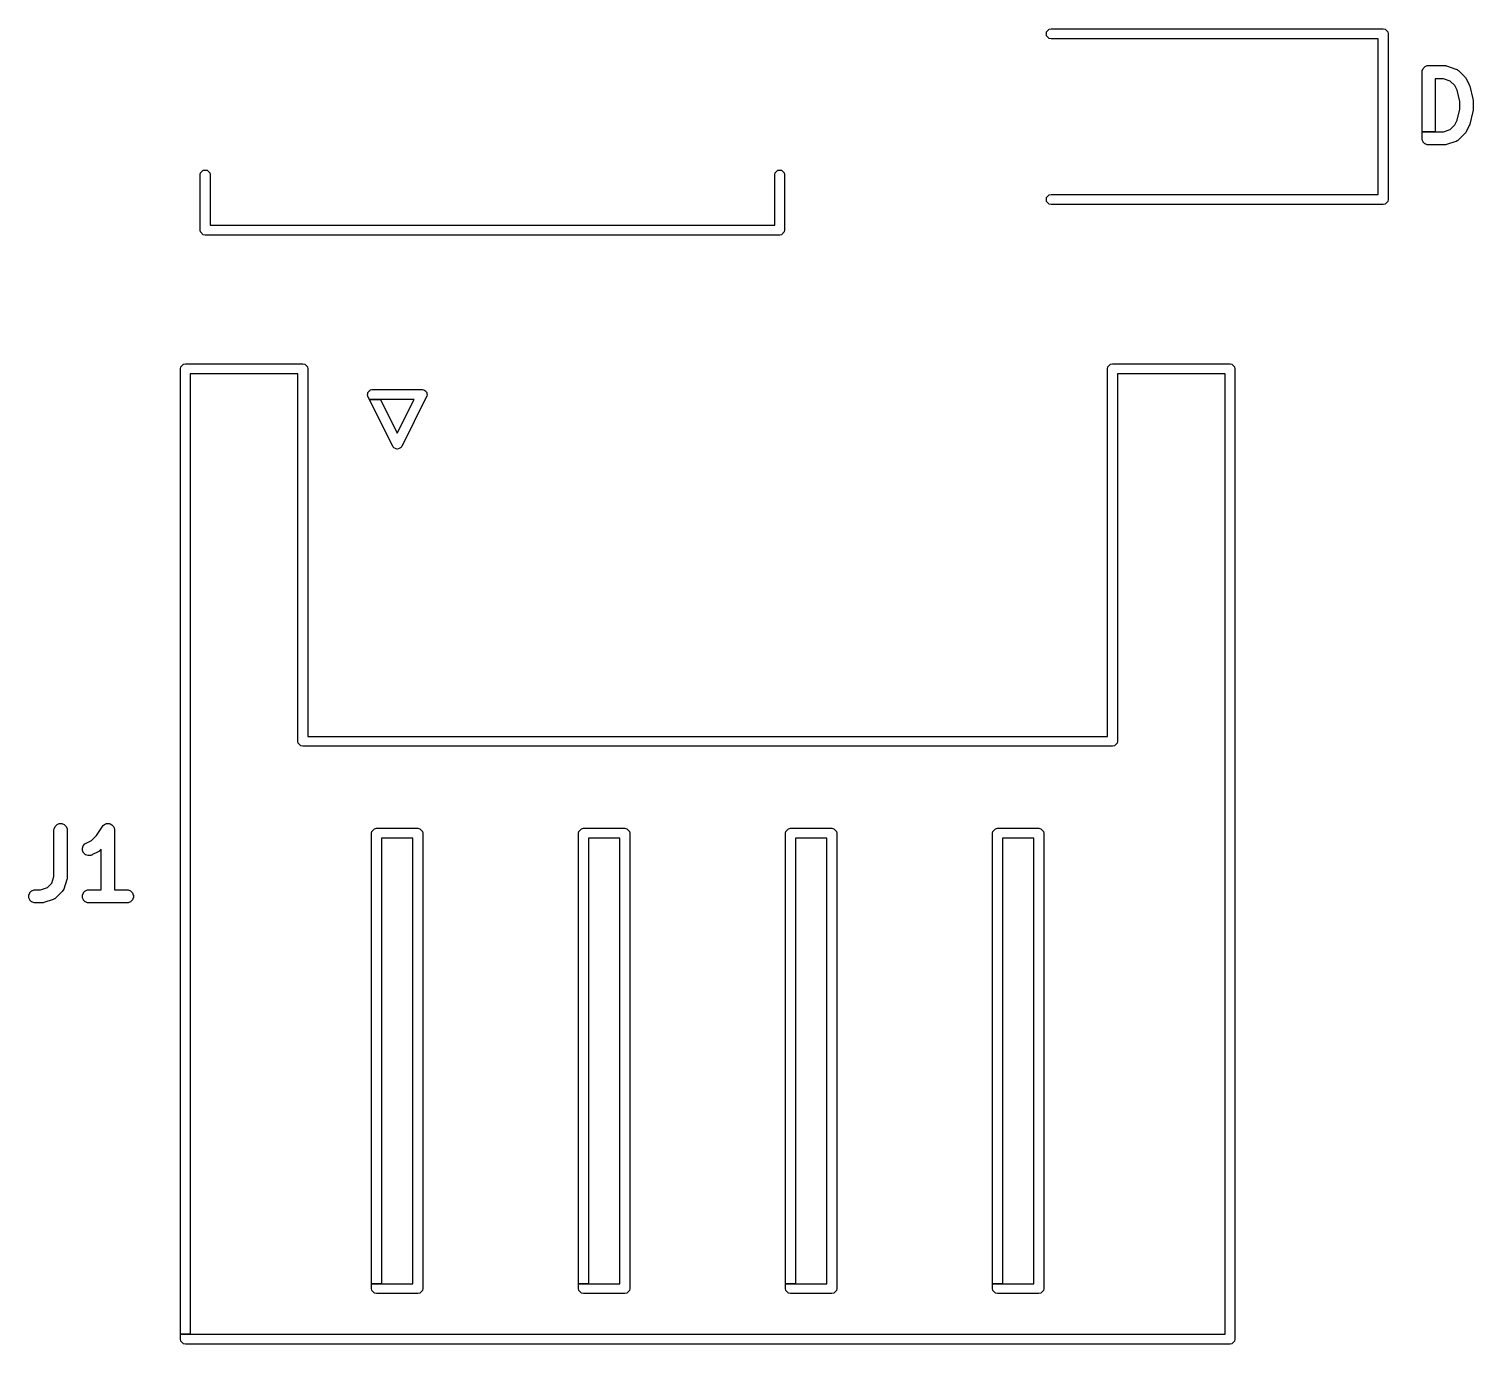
# Model space of a CAD drawing. Extents: x 125.7 to 173.8, y -124.1 to -88.3.
# Drawn here: x 141.8 to 159.25, y -124.12 to -108.24 of the extents above; entities that cross this region are included whole.
import ezdxf

# ---------------------------------------------------------------- set-up
doc = ezdxf.new("R2010")
doc.units = 0
doc.layers.add('BLACK', color=7, linetype='CONTINUOUS')

msp = doc.modelspace()

# ---------------------------------------------------------------- linework, layer by layer
at = {"layer": 'BLACK', "linetype": 'CONTINUOUS'}
for p, q in [((154.094567, -108.277039), (154.127039, -108.244567)), ((154.094567, -108.322961), (154.094567, -108.277039)), ((154.127039, -108.355433), (154.094567, -108.322961)), ((154.127039, -108.244567), (154.15, -108.24)), ((154.15, -108.24), (158.16, -108.24)), ((158.16, -108.24), (158.182961, -108.244567)), ((158.182961, -108.244567), (158.215433, -108.277039)), ((158.215433, -108.277039), (158.22, -108.3)), ((158.22, -108.3), (158.22, -110.3)), ((154.15, -108.36), (154.127039, -108.355433)), ((158.1, -108.36), (154.15, -108.36)), ((158.1, -110.24), (158.1, -108.36)), ((158.665943, -108.695316), (158.692979, -108.684117)), ((158.692979, -108.684117), (158.694402, -108.68376)), ((158.694402, -108.68376), (158.709034, -108.682319)), ((158.709034, -108.682319), (158.709524, -108.682295)), ((158.709524, -108.682295), (158.9, -108.682295)), ((158.9, -108.682295), (158.90049, -108.682319)), ((158.90049, -108.682319), (158.907476, -108.683006)), ((158.907476, -108.683006), (158.909026, -108.682897)), ((158.909026, -108.682897), (158.910488, -108.683008)), ((158.910488, -108.683008), (158.91278, -108.683528)), ((158.91278, -108.683528), (158.915123, -108.68376)), ((158.915123, -108.68376), (158.916545, -108.684116)), ((158.916545, -108.684116), (158.917989, -108.684713)), ((158.917989, -108.684713), (158.924826, -108.686269)), ((158.924826, -108.686269), (158.925298, -108.686401)), ((158.925298, -108.686401), (159.039584, -108.724496)), ((158.629524, -108.762295), (158.629548, -108.761805)), ((158.629524, -109.482295), (158.629524, -108.762295)), ((158.629548, -108.761805), (158.630989, -108.747173)), ((158.630989, -108.747173), (158.631346, -108.74575)), ((158.631346, -108.74575), (158.642545, -108.718714)), ((158.642545, -108.718714), (158.643628, -108.717091)), ((158.643628, -108.717091), (158.66432, -108.696399)), ((158.66432, -108.696399), (158.665943, -108.695316)), ((158.88702, -108.842295), (158.789524, -108.842295)), ((158.789524, -108.842295), (158.789524, -109.482295)), ((158.971069, -108.870311), (158.88702, -108.842295)), ((159.039584, -108.724496), (159.040041, -108.724673)), ((159.040041, -108.724673), (159.053466, -108.730667)), ((159.053466, -108.730667), (159.054704, -108.731456)), ((159.054704, -108.731456), (159.056125, -108.732689)), ((159.056125, -108.732689), (159.057868, -108.733411)), ((159.057868, -108.733411), (159.059126, -108.734165)), ((159.059126, -108.734165), (159.070491, -108.743492)), ((159.070491, -108.743492), (159.070855, -108.743821)), ((159.070855, -108.743821), (159.147045, -108.820011)), ((159.147045, -108.820011), (159.147374, -108.820375)), ((159.147374, -108.820375), (159.151826, -108.825799)), ((159.151826, -108.825799), (159.153003, -108.82682)), ((159.153003, -108.82682), (159.153957, -108.827932)), ((159.153957, -108.827932), (159.155208, -108.829919)), ((159.155208, -108.829919), (159.156702, -108.83174)), ((159.156702, -108.83174), (159.157457, -108.833)), ((159.157457, -108.833), (159.158053, -108.83444)), ((159.158053, -108.83444), (159.161789, -108.840375)), ((159.161789, -108.840375), (159.16203, -108.840803)), ((159.16203, -108.840803), (159.200125, -108.916994)), ((159.024728, -108.92397), (158.971069, -108.870311)), ((159.053087, -108.980688), (159.024728, -108.92397)), ((159.086667, -109.115004), (159.053087, -108.980688)), ((159.200125, -108.916994), (159.200323, -108.917443)), ((159.200323, -108.917443), (159.200547, -108.918029)), ((159.200547, -108.918029), (159.201093, -108.919052)), ((159.201093, -108.919052), (159.203265, -108.925132)), ((159.203265, -108.925132), (159.205578, -108.931175)), ((159.205578, -108.931175), (159.205828, -108.932304)), ((159.205828, -108.932304), (159.20604, -108.932897)), ((159.20604, -108.932897), (159.206183, -108.933367)), ((159.206183, -108.933367), (159.244279, -109.085749)), ((159.053087, -109.343899), (159.086667, -109.209584)), ((159.086667, -109.209584), (159.086667, -109.115004)), ((159.244279, -109.085749), (159.244374, -109.086231)), ((159.244374, -109.086231), (159.244658, -109.088154)), ((159.244658, -109.088154), (159.244846, -109.088608)), ((159.244846, -109.088608), (159.245202, -109.090031)), ((159.245202, -109.090031), (159.245732, -109.095422)), ((159.245732, -109.095422), (159.246524, -109.100774)), ((159.246523, -109.102244), (159.246451, -109.102721)), ((159.246451, -109.102721), (159.246643, -109.104661)), ((159.246524, -109.100774), (159.246523, -109.102244)), ((159.246643, -109.104661), (159.246667, -109.105152)), ((159.246667, -109.105152), (159.246667, -109.219438)), ((159.024728, -109.400618), (159.053087, -109.343899)), ((159.244279, -109.238841), (159.206183, -109.391223)), ((159.244374, -109.238359), (159.244279, -109.238841)), ((159.244658, -109.236434), (159.244374, -109.238359)), ((159.244845, -109.235984), (159.244658, -109.236434)), ((159.245202, -109.234559), (159.244845, -109.235984)), ((159.245732, -109.229166), (159.245202, -109.234559)), ((159.246524, -109.223816), (159.245732, -109.229166)), ((159.246643, -109.219929), (159.246451, -109.221868)), ((159.246451, -109.221868), (159.246523, -109.222347)), ((159.246523, -109.222347), (159.246524, -109.223816)), ((159.246667, -109.219438), (159.246643, -109.219929)), ((158.629524, -109.562295), (158.629524, -109.482295)), ((158.629524, -109.482295), (158.789524, -109.482295)), ((158.789524, -109.482295), (158.629524, -109.482295)), ((158.629548, -109.562785), (158.629524, -109.562295)), ((158.630989, -109.577416), (158.629548, -109.562785)), ((158.789524, -109.482295), (158.88702, -109.482295)), ((158.88702, -109.482295), (158.971067, -109.454279)), ((158.971067, -109.454279), (159.024728, -109.400618)), ((159.147046, -109.504577), (159.070855, -109.580769)), ((159.147375, -109.504213), (159.147046, -109.504577)), ((159.151822, -109.498792), (159.147375, -109.504213)), ((159.153, -109.497772), (159.151822, -109.498792)), ((159.153958, -109.496655), (159.153, -109.497772)), ((159.155209, -109.494664), (159.153958, -109.496655)), ((159.156701, -109.492849), (159.155209, -109.494664)), ((159.157457, -109.491587), (159.156701, -109.492849)), ((159.15805, -109.490151), (159.157457, -109.491587)), ((159.161789, -109.484214), (159.15805, -109.490151)), ((159.16203, -109.483786), (159.161789, -109.484214)), ((159.200125, -109.407596), (159.16203, -109.483786)), ((159.200323, -109.407145), (159.200125, -109.407596)), ((159.200546, -109.40656), (159.200323, -109.407145)), ((159.201094, -109.405537), (159.200546, -109.40656)), ((159.203275, -109.399431), (159.201094, -109.405537)), ((159.205578, -109.393415), (159.203275, -109.399431)), ((159.205828, -109.392286), (159.205578, -109.393415)), ((159.20604, -109.391694), (159.205828, -109.392286)), ((159.206183, -109.391223), (159.20604, -109.391694)), ((158.63106, -109.577408), (158.630989, -109.577416)), ((158.631346, -109.57884), (158.63106, -109.577408)), ((158.642545, -109.605876), (158.631346, -109.57884)), ((158.643628, -109.607499), (158.642545, -109.605876)), ((158.66432, -109.628191), (158.643628, -109.607499)), ((158.665943, -109.629274), (158.66432, -109.628191)), ((158.692979, -109.640473), (158.665943, -109.629274)), ((158.694402, -109.64083), (158.692979, -109.640473)), ((158.709034, -109.642271), (158.694402, -109.64083)), ((158.709524, -109.642295), (158.709034, -109.642271)), ((158.9, -109.642295), (158.709524, -109.642295)), ((158.900491, -109.642271), (158.9, -109.642295)), ((158.907475, -109.641582), (158.900491, -109.642271)), ((158.909024, -109.641693), (158.907475, -109.641582)), ((158.910489, -109.641581), (158.909024, -109.641693)), ((158.912776, -109.64106), (158.910489, -109.641581)), ((158.915121, -109.64083), (158.912776, -109.64106)), ((158.916547, -109.640473), (158.915121, -109.64083)), ((158.917985, -109.639876), (158.916547, -109.640473)), ((158.924825, -109.638322), (158.917985, -109.639876)), ((158.925298, -109.638189), (158.924825, -109.638322)), ((159.039584, -109.600094), (158.925298, -109.638189)), ((159.040041, -109.599917), (159.039584, -109.600094)), ((159.053466, -109.593923), (159.040041, -109.599917)), ((159.054705, -109.593133), (159.053466, -109.593923)), ((159.056125, -109.5919), (159.054705, -109.593133)), ((159.057866, -109.59118), (159.056125, -109.5919)), ((159.059126, -109.590425), (159.057866, -109.59118)), ((159.070491, -109.581098), (159.059126, -109.590425)), ((159.070855, -109.580769), (159.070491, -109.581098)), ((143.87, -110), (143.874567, -109.977039)), ((143.87, -110.67), (143.87, -110)), ((143.874567, -109.977039), (143.907039, -109.944567)), ((143.907039, -109.944567), (143.952961, -109.944567)), ((143.952961, -109.944567), (143.985433, -109.977039)), ((143.985433, -109.977039), (143.99, -110)), ((143.99, -110), (143.99, -110.61)), ((150.81, -110), (150.814567, -109.977039)), ((150.81, -110.61), (150.81, -110)), ((150.814567, -109.977039), (150.847039, -109.944567)), ((150.847039, -109.944567), (150.892961, -109.944567)), ((150.892961, -109.944567), (150.925433, -109.977039)), ((150.925433, -109.977039), (150.93, -110)), ((150.93, -110), (150.93, -110.67)), ((154.094567, -110.277039), (154.127039, -110.244567)), ((154.127039, -110.244567), (154.15, -110.24)), ((154.15, -110.24), (158.1, -110.24)), ((154.094567, -110.322961), (154.094567, -110.277039)), ((154.127039, -110.355433), (154.094567, -110.322961)), ((154.15, -110.36), (154.127039, -110.355433)), ((158.16, -110.36), (154.15, -110.36)), ((158.182961, -110.355433), (158.16, -110.36)), ((158.215433, -110.322961), (158.182961, -110.355433)), ((158.22, -110.3), (158.215433, -110.322961)), ((143.99, -110.61), (150.81, -110.61)), ((143.874567, -110.692961), (143.87, -110.67)), ((143.907039, -110.725433), (143.874567, -110.692961)), ((143.93, -110.73), (143.907039, -110.725433)), ((150.87, -110.73), (143.93, -110.73)), ((150.892961, -110.725433), (150.87, -110.73)), ((150.925433, -110.692961), (150.892961, -110.725433)), ((150.93, -110.67), (150.925433, -110.692961)), ((143.63, -112.345), (143.634567, -112.322039)), ((143.63, -124.005), (143.63, -112.345)), ((143.634567, -112.322039), (143.667039, -112.289567)), ((143.667039, -112.289567), (143.69, -112.285)), ((143.69, -112.285), (145.11, -112.285)), ((145.11, -112.285), (145.132961, -112.289567)), ((145.132961, -112.289567), (145.165433, -112.322039)), ((145.165433, -112.322039), (145.17, -112.345)), ((145.17, -112.345), (145.17, -116.785)), ((154.83, -112.345), (154.834567, -112.322039)), ((154.83, -116.785), (154.83, -112.345)), ((154.834567, -112.322039), (154.867039, -112.289567)), ((154.867039, -112.289567), (154.89, -112.285)), ((154.89, -112.285), (156.31, -112.285)), ((156.31, -112.285), (156.332961, -112.289567)), ((156.332961, -112.289567), (156.365433, -112.322039)), ((156.365433, -112.322039), (156.37, -112.345)), ((156.37, -112.345), (156.37, -124.065)), ((145.05, -112.405), (143.75, -112.405)), ((143.75, -112.405), (143.75, -124.005)), ((145.05, -116.845), (145.05, -112.405)), ((156.25, -112.405), (154.95, -112.405)), ((154.95, -112.405), (154.95, -116.845)), ((156.25, -124.005), (156.25, -112.405)), ((145.890151, -112.659253), (145.894567, -112.646005)), ((145.894567, -112.67538), (145.890151, -112.659253)), ((145.894567, -112.632039), (145.90155, -112.625055)), ((145.894567, -112.646005), (145.894567, -112.632039)), ((145.894567, -112.677961), (145.894567, -112.67538)), ((145.89554, -112.678934), (145.894567, -112.677961)), ((145.896334, -112.681833), (145.89554, -112.678934)), ((145.912918, -112.715), (145.896334, -112.681833)), ((145.90155, -112.625055), (145.904673, -112.615688)), ((145.904673, -112.615688), (145.917163, -112.609443)), ((145.917163, -112.609443), (145.927039, -112.599567)), ((145.927039, -112.599567), (145.943439, -112.596304)), ((145.943439, -112.596304), (145.945747, -112.595151)), ((145.945747, -112.595151), (145.947052, -112.595586)), ((145.947052, -112.595586), (145.95, -112.595)), ((145.95, -112.595), (146.55, -112.595)), ((146.603665, -112.681833), (146.303666, -113.281833)), ((146.55, -112.595), (146.552947, -112.595586)), ((146.552947, -112.595586), (146.554253, -112.595151)), ((146.554253, -112.595151), (146.55656, -112.596304)), ((146.55656, -112.596304), (146.572961, -112.599567)), ((146.572961, -112.599567), (146.582837, -112.609443)), ((146.582837, -112.609443), (146.595327, -112.615688)), ((146.595327, -112.615688), (146.598449, -112.625055)), ((146.598449, -112.625055), (146.605433, -112.632039)), ((146.604458, -112.678935), (146.603665, -112.681833)), ((146.605433, -112.677961), (146.604458, -112.678935)), ((146.605433, -112.632039), (146.605433, -112.646006)), ((146.605433, -112.646006), (146.609849, -112.659254)), ((146.609849, -112.659254), (146.605433, -112.675377)), ((146.605433, -112.675377), (146.605433, -112.677961)), ((146.196334, -113.281832), (145.912918, -112.715)), ((145.912918, -112.715), (146.047082, -112.715)), ((146.047082, -112.715), (145.912918, -112.715)), ((146.047082, -112.715), (146.249999, -113.120835)), ((146.452918, -112.715), (146.047082, -112.715)), ((146.249999, -113.120835), (146.452918, -112.715)), ((146.203659, -113.29127), (146.196334, -113.281832)), ((146.204673, -113.294312), (146.203659, -113.29127)), ((146.206873, -113.295412), (146.204673, -113.294312)), ((146.210688, -113.300327), (146.206873, -113.295412)), ((146.228733, -113.306342), (146.210688, -113.300327)), ((146.245747, -113.314849), (146.228733, -113.306342)), ((146.25, -113.313431), (146.245747, -113.314849)), ((146.254253, -113.314849), (146.25, -113.313431)), ((146.271266, -113.306342), (146.254253, -113.314849)), ((146.289312, -113.300327), (146.271266, -113.306342)), ((146.293126, -113.295412), (146.289312, -113.300327)), ((146.295327, -113.294312), (146.293126, -113.295412)), ((146.29634, -113.291271), (146.295327, -113.294312)), ((146.303666, -113.281833), (146.29634, -113.291271)), ((145.054567, -116.867961), (145.05, -116.845)), ((145.087039, -116.900433), (145.054567, -116.867961)), ((145.17, -116.785), (150, -116.785)), ((150, -116.785), (154.83, -116.785)), ((154.945433, -116.867961), (154.912961, -116.900433)), ((154.95, -116.845), (154.945433, -116.867961)), ((145.11, -116.905), (145.087039, -116.900433)), ((150, -116.905), (145.11, -116.905)), ((154.89, -116.905), (150, -116.905)), ((154.912961, -116.900433), (154.89, -116.905)), ((142.103333, -117.917295), (142.103357, -117.916805)), ((142.103333, -118.475742), (142.103333, -117.917295)), ((142.103357, -117.916805), (142.104798, -117.902173)), ((142.104798, -117.902173), (142.105155, -117.90075)), ((142.105155, -117.90075), (142.116354, -117.873714)), ((142.116354, -117.873714), (142.117437, -117.872091)), ((142.117437, -117.872091), (142.138129, -117.851399)), ((142.138129, -117.851399), (142.139752, -117.850316)), ((142.139752, -117.850316), (142.166788, -117.839117)), ((142.166788, -117.839117), (142.168701, -117.838736)), ((142.168701, -117.838736), (142.197965, -117.838736)), ((142.197965, -117.838736), (142.199878, -117.839117)), ((142.199878, -117.839117), (142.226914, -117.850316)), ((142.226914, -117.850316), (142.228537, -117.851399)), ((142.228537, -117.851399), (142.249229, -117.872091)), ((142.249229, -117.872091), (142.250312, -117.873714)), ((142.250312, -117.873714), (142.261511, -117.90075)), ((142.261511, -117.90075), (142.261868, -117.902173)), ((142.261868, -117.902173), (142.263309, -117.916805)), ((142.263309, -117.916805), (142.263333, -117.917295)), ((142.263333, -117.917295), (142.263333, -118.488723)), ((142.616401, -117.980611), (142.688198, -117.872918)), ((142.688198, -117.872918), (142.688436, -117.872591)), ((142.688436, -117.872591), (142.68847, -117.872548)), ((142.68847, -117.872548), (142.688517, -117.872585)), ((142.688517, -117.872585), (142.688619, -117.872435)), ((142.688585, -117.872407), (142.697806, -117.861149)), ((142.688619, -117.872435), (142.688585, -117.872407)), ((142.697806, -117.861149), (142.698891, -117.860163)), ((142.698891, -117.860163), (142.704654, -117.856302)), ((142.704654, -117.856302), (142.709559, -117.851399)), ((142.709559, -117.851399), (142.71118, -117.850316)), ((142.71118, -117.850316), (142.717509, -117.847693)), ((142.717509, -117.847693), (142.723207, -117.843879)), ((142.723207, -117.843879), (142.725008, -117.843131)), ((142.725008, -117.843131), (142.731806, -117.84177)), ((142.731806, -117.84177), (142.738217, -117.839116)), ((142.738217, -117.839116), (142.74013, -117.838736)), ((142.74013, -117.838736), (142.746983, -117.838736)), ((142.746983, -117.838736), (142.753703, -117.837392)), ((142.753703, -117.837392), (142.755654, -117.83739)), ((142.755654, -117.83739), (142.762458, -117.838736)), ((142.762458, -117.838736), (142.769394, -117.838736)), ((142.769394, -117.838736), (142.771307, -117.839116)), ((142.771307, -117.839116), (142.777639, -117.841738)), ((142.777639, -117.841738), (142.784362, -117.843069)), ((142.784362, -117.843069), (142.786165, -117.843814)), ((142.786165, -117.843814), (142.791937, -117.847662)), ((142.791937, -117.847662), (142.798343, -117.850316)), ((142.798343, -117.850316), (142.799966, -117.851399)), ((142.799966, -117.851399), (142.804813, -117.856246)), ((142.804813, -117.856246), (142.810514, -117.860047)), ((142.810514, -117.860047), (142.811895, -117.861425)), ((142.811895, -117.861425), (142.815752, -117.867185)), ((142.815752, -117.867185), (142.820658, -117.872091)), ((142.820658, -117.872091), (142.821741, -117.873714)), ((142.821741, -117.873714), (142.824363, -117.880045)), ((142.824363, -117.880045), (142.828177, -117.88574)), ((142.828177, -117.88574), (142.828926, -117.887541)), ((142.828926, -117.887541), (142.830286, -117.894344)), ((142.830286, -117.894344), (142.83294, -117.90075)), ((142.83294, -117.90075), (142.833297, -117.902173)), ((142.833297, -117.902173), (142.834722, -117.916651)), ((142.834648, -117.916658), (142.834647, -117.916688)), ((142.834647, -117.916688), (142.834724, -117.91668)), ((142.834722, -117.916651), (142.834648, -117.916658)), ((142.834724, -117.91668), (142.83473, -117.916733)), ((142.83473, -117.916733), (142.834762, -117.917295)), ((142.834762, -117.917295), (142.834762, -118.637295)), ((145.94, -117.955), (145.944567, -117.932039)), ((145.944567, -117.932039), (145.977039, -117.899567)), ((145.977039, -117.899567), (146, -117.895)), ((146, -117.895), (146.5, -117.895)), ((146.5, -117.895), (146.522961, -117.899567)), ((146.522961, -117.899567), (146.555433, -117.932039)), ((146.555433, -117.932039), (146.56, -117.955)), ((148.44, -117.955), (148.444567, -117.932039)), ((148.444567, -117.932039), (148.477039, -117.899567)), ((148.477039, -117.899567), (148.5, -117.895)), ((148.5, -117.895), (149, -117.895)), ((149, -117.895), (149.022961, -117.899567)), ((149.022961, -117.899567), (149.055433, -117.932039)), ((149.055433, -117.932039), (149.06, -117.955)), ((150.94, -117.955), (150.944567, -117.932039)), ((150.944567, -117.932039), (150.977039, -117.899567)), ((150.977039, -117.899567), (151, -117.895)), ((151, -117.895), (151.5, -117.895)), ((151.5, -117.895), (151.522961, -117.899567)), ((151.522961, -117.899567), (151.555433, -117.932039)), ((151.555433, -117.932039), (151.56, -117.955)), ((153.44, -117.955), (153.444567, -117.932039)), ((153.444567, -117.932039), (153.477039, -117.899567)), ((153.477039, -117.899567), (153.5, -117.895)), ((153.5, -117.895), (154, -117.895)), ((154, -117.895), (154.022961, -117.899567)), ((154.022961, -117.899567), (154.055433, -117.932039)), ((154.055433, -117.932039), (154.06, -117.955)), ((142.447036, -118.134904), (142.45629, -118.107143)), ((142.45629, -118.107143), (142.457256, -118.105448)), ((142.457256, -118.105448), (142.476429, -118.08334)), ((142.476429, -118.08334), (142.477543, -118.082384)), ((142.477543, -118.082384), (142.489986, -118.074552)), ((142.489986, -118.074552), (142.490413, -118.074312)), ((142.490413, -118.074312), (142.554988, -118.042023)), ((142.554988, -118.042023), (142.616401, -117.980611)), ((145.94, -123.395), (145.94, -117.955)), ((146.44, -118.015), (146.06, -118.015)), ((146.06, -118.015), (146.06, -123.395)), ((146.44, -123.395), (146.44, -118.015)), ((146.56, -117.955), (146.56, -123.455)), ((148.44, -123.395), (148.44, -117.955)), ((148.94, -118.015), (148.56, -118.015)), ((148.56, -118.015), (148.56, -123.395)), ((148.94, -123.395), (148.94, -118.015)), ((149.06, -117.955), (149.06, -123.455)), ((150.94, -123.395), (150.94, -117.955)), ((151.44, -118.015), (151.06, -118.015)), ((151.06, -118.015), (151.06, -123.395)), ((151.44, -123.395), (151.44, -118.015)), ((151.56, -117.955), (151.56, -123.455)), ((153.44, -123.395), (153.44, -117.955)), ((153.94, -118.015), (153.56, -118.015)), ((153.56, -118.015), (153.56, -123.395)), ((153.94, -123.395), (153.94, -118.015)), ((154.06, -117.955), (154.06, -123.455)), ((142.446792, -118.136839), (142.447036, -118.134904)), ((142.448866, -118.166029), (142.446792, -118.136839)), ((142.449381, -118.167911), (142.448866, -118.166029)), ((142.462468, -118.194086), (142.449381, -118.167911)), ((142.463664, -118.195627), (142.462468, -118.194086)), ((142.485772, -118.2148), (142.463664, -118.195627)), ((142.487467, -118.215766), (142.485772, -118.2148)), ((142.515228, -118.22502), (142.487467, -118.215766)), ((142.517163, -118.225264), (142.515228, -118.22502)), ((142.546353, -118.22319), (142.517163, -118.225264)), ((142.547786, -118.222873), (142.546353, -118.22319)), ((142.561518, -118.217618), (142.547786, -118.222873)), ((142.561967, -118.21742), (142.561518, -118.217618)), ((142.638158, -118.179325), (142.561967, -118.21742)), ((142.638586, -118.179084), (142.638158, -118.179325)), ((142.644522, -118.175346), (142.638586, -118.179084)), ((142.645962, -118.174751), (142.644522, -118.175346)), ((142.647223, -118.173994), (142.645962, -118.174751)), ((142.649032, -118.172507), (142.647223, -118.173994)), ((142.651026, -118.171254), (142.649032, -118.172507)), ((142.652144, -118.170295), (142.651026, -118.171254)), ((142.653164, -118.169117), (142.652144, -118.170295)), ((142.658586, -118.164669), (142.653164, -118.169117)), ((142.65895, -118.164339), (142.658586, -118.164669)), ((142.674762, -118.148526), (142.65895, -118.164339)), ((142.674762, -118.637295), (142.674762, -118.148526)), ((141.941782, -118.637295), (142.025831, -118.609278)), ((142.025831, -118.609278), (142.075315, -118.559793)), ((142.075315, -118.559793), (142.103333, -118.475742)), ((142.220955, -118.628764), (142.214961, -118.642189)), ((142.221132, -118.628307), (142.220955, -118.628764)), ((142.259227, -118.514021), (142.221132, -118.628307)), ((142.25936, -118.513548), (142.259227, -118.514021)), ((142.260914, -118.506708), (142.25936, -118.513548)), ((142.261511, -118.50527), (142.260914, -118.506708)), ((142.261868, -118.503844), (142.261511, -118.50527)), ((142.262098, -118.501499), (142.261868, -118.503844)), ((142.262619, -118.499212), (142.262098, -118.501499)), ((142.262731, -118.497747), (142.262619, -118.499212)), ((142.263309, -118.489214), (142.26262, -118.496198)), ((142.26262, -118.496198), (142.262731, -118.497747)), ((142.263333, -118.488723), (142.263309, -118.489214)), ((141.800012, -118.702663), (141.800393, -118.70075)), ((141.800012, -118.731927), (141.800012, -118.702663)), ((141.800393, -118.73384), (141.800012, -118.731927)), ((141.800393, -118.70075), (141.811592, -118.673714)), ((141.811592, -118.760876), (141.800393, -118.73384)), ((141.811592, -118.673714), (141.812675, -118.672091)), ((141.812675, -118.762499), (141.811592, -118.760876)), ((141.812675, -118.672091), (141.833367, -118.651399)), ((141.833367, -118.783191), (141.812675, -118.762499)), ((141.833367, -118.651399), (141.83499, -118.650316)), ((141.83499, -118.784274), (141.833367, -118.783191)), ((141.83499, -118.650316), (141.862026, -118.639117)), ((141.862026, -118.795473), (141.83499, -118.784274)), ((141.862026, -118.639117), (141.863449, -118.63876)), ((141.863449, -118.79583), (141.862026, -118.795473)), ((141.863449, -118.63876), (141.878081, -118.637319)), ((141.878081, -118.797271), (141.863449, -118.79583)), ((141.878081, -118.637319), (141.878571, -118.637295)), ((141.878571, -118.797295), (141.878081, -118.797271)), ((141.878571, -118.637295), (141.941782, -118.637295)), ((141.954762, -118.797295), (141.878571, -118.797295)), ((141.955253, -118.797271), (141.954762, -118.797295)), ((141.962237, -118.796582), (141.955253, -118.797271)), ((141.963786, -118.796693), (141.962237, -118.796582)), ((141.965251, -118.796581), (141.963786, -118.796693)), ((141.967538, -118.79606), (141.965251, -118.796581)), ((141.969883, -118.79583), (141.967538, -118.79606)), ((141.971309, -118.795473), (141.969883, -118.79583)), ((141.972747, -118.794876), (141.971309, -118.795473)), ((141.979587, -118.793322), (141.972747, -118.794876)), ((141.98006, -118.793189), (141.979587, -118.793322)), ((142.094345, -118.755094), (141.98006, -118.793189)), ((142.094802, -118.754917), (142.094345, -118.755094)), ((142.108228, -118.748923), (142.094802, -118.754917)), ((142.109467, -118.748133), (142.108228, -118.748923)), ((142.110888, -118.746899), (142.109467, -118.748133)), ((142.112627, -118.74618), (142.110888, -118.746899)), ((142.113887, -118.745425), (142.112627, -118.74618)), ((142.125252, -118.736098), (142.113887, -118.745425)), ((142.125616, -118.735769), (142.125252, -118.736098)), ((142.201807, -118.659578), (142.125616, -118.735769)), ((142.202136, -118.659214), (142.201807, -118.659578)), ((142.211463, -118.647849), (142.202136, -118.659214)), ((142.212218, -118.646589), (142.211463, -118.647849)), ((142.212938, -118.644848), (142.212218, -118.646589)), ((142.214171, -118.643428), (142.212938, -118.644848)), ((142.214961, -118.642189), (142.214171, -118.643428)), ((142.447631, -118.702663), (142.448012, -118.70075)), ((142.447631, -118.731927), (142.447631, -118.702663)), ((142.448012, -118.73384), (142.447631, -118.731927)), ((142.448012, -118.70075), (142.459211, -118.673714)), ((142.459211, -118.760876), (142.448012, -118.73384)), ((142.459211, -118.673714), (142.460294, -118.672091)), ((142.460294, -118.762499), (142.459211, -118.760876)), ((142.460294, -118.672091), (142.480986, -118.651399)), ((142.480986, -118.783191), (142.460294, -118.762499)), ((142.480986, -118.651399), (142.482609, -118.650316)), ((142.482609, -118.784274), (142.480986, -118.783191)), ((142.482609, -118.650316), (142.509645, -118.639117)), ((142.509645, -118.795473), (142.482609, -118.784274)), ((142.509645, -118.639117), (142.511068, -118.63876)), ((142.511068, -118.79583), (142.509645, -118.795473)), ((142.511068, -118.63876), (142.5257, -118.637319)), ((142.5257, -118.797271), (142.511068, -118.79583)), ((142.5257, -118.637319), (142.52619, -118.637295)), ((142.52619, -118.797295), (142.5257, -118.797271)), ((142.52619, -118.637295), (142.674762, -118.637295)), ((142.983333, -118.797295), (142.52619, -118.797295)), ((142.834762, -118.637295), (142.983333, -118.637295)), ((142.983333, -118.637295), (142.983823, -118.637319)), ((142.983823, -118.797271), (142.983333, -118.797295)), ((142.983823, -118.637319), (142.998455, -118.63876)), ((142.998455, -118.79583), (142.983823, -118.797271)), ((142.998455, -118.63876), (142.999878, -118.639117)), ((142.999878, -118.795473), (142.998455, -118.79583)), ((142.999878, -118.639117), (143.026914, -118.650316)), ((143.026914, -118.784274), (142.999878, -118.795473)), ((143.026914, -118.650316), (143.028537, -118.651399)), ((143.028537, -118.783191), (143.026914, -118.784274)), ((143.028537, -118.651399), (143.049229, -118.672091)), ((143.049229, -118.762499), (143.028537, -118.783191)), ((143.049229, -118.672091), (143.050312, -118.673714)), ((143.050312, -118.760876), (143.049229, -118.762499)), ((143.050312, -118.673714), (143.061511, -118.70075)), ((143.061511, -118.73384), (143.050312, -118.760876)), ((143.061511, -118.70075), (143.061892, -118.702663)), ((143.061892, -118.731927), (143.061511, -118.73384)), ((143.061892, -118.702663), (143.061892, -118.731927)), ((145.94, -123.455), (145.94, -123.395)), ((145.94, -123.395), (146.06, -123.395)), ((146.06, -123.395), (145.94, -123.395)), ((145.944567, -123.477961), (145.94, -123.455)), ((145.977039, -123.510433), (145.944567, -123.477961)), ((146, -123.515), (145.977039, -123.510433)), ((146.5, -123.515), (146, -123.515)), ((146.06, -123.395), (146.44, -123.395)), ((146.522961, -123.510433), (146.5, -123.515)), ((146.555433, -123.477961), (146.522961, -123.510433)), ((146.56, -123.455), (146.555433, -123.477961)), ((148.44, -123.455), (148.44, -123.395)), ((148.44, -123.395), (148.56, -123.395)), ((148.56, -123.395), (148.44, -123.395)), ((148.444567, -123.477961), (148.44, -123.455)), ((148.477039, -123.510433), (148.444567, -123.477961)), ((148.5, -123.515), (148.477039, -123.510433)), ((149, -123.515), (148.5, -123.515)), ((148.56, -123.395), (148.94, -123.395)), ((149.022961, -123.510433), (149, -123.515)), ((149.055433, -123.477961), (149.022961, -123.510433)), ((149.06, -123.455), (149.055433, -123.477961)), ((150.94, -123.455), (150.94, -123.395)), ((150.94, -123.395), (151.06, -123.395)), ((151.06, -123.395), (150.94, -123.395)), ((150.944567, -123.477961), (150.94, -123.455)), ((150.977039, -123.510433), (150.944567, -123.477961)), ((151, -123.515), (150.977039, -123.510433)), ((151.5, -123.515), (151, -123.515)), ((151.06, -123.395), (151.44, -123.395)), ((151.522961, -123.510433), (151.5, -123.515)), ((151.555433, -123.477961), (151.522961, -123.510433)), ((151.56, -123.455), (151.555433, -123.477961)), ((153.44, -123.455), (153.44, -123.395)), ((153.44, -123.395), (153.56, -123.395)), ((153.56, -123.395), (153.44, -123.395)), ((153.444567, -123.477961), (153.44, -123.455)), ((153.477039, -123.510433), (153.444567, -123.477961)), ((153.5, -123.515), (153.477039, -123.510433)), ((154, -123.515), (153.5, -123.515)), ((153.56, -123.395), (153.94, -123.395)), ((154.022961, -123.510433), (154, -123.515)), ((154.055433, -123.477961), (154.022961, -123.510433)), ((154.06, -123.455), (154.055433, -123.477961)), ((143.63, -124.065), (143.63, -124.005)), ((143.63, -124.005), (143.75, -124.005)), ((143.75, -124.005), (143.63, -124.005)), ((143.75, -124.005), (150, -124.005)), ((150, -124.005), (156.25, -124.005)), ((143.634567, -124.087961), (143.63, -124.065)), ((143.667039, -124.120433), (143.634567, -124.087961)), ((143.69, -124.125), (143.667039, -124.120433)), ((150, -124.125), (143.69, -124.125)), ((156.31, -124.125), (150, -124.125)), ((156.332961, -124.120433), (156.31, -124.125)), ((156.365433, -124.087961), (156.332961, -124.120433)), ((156.37, -124.065), (156.365433, -124.087961))]:
    msp.add_line(p, q, dxfattribs=at)

doc.saveas('drawing.dxf')
